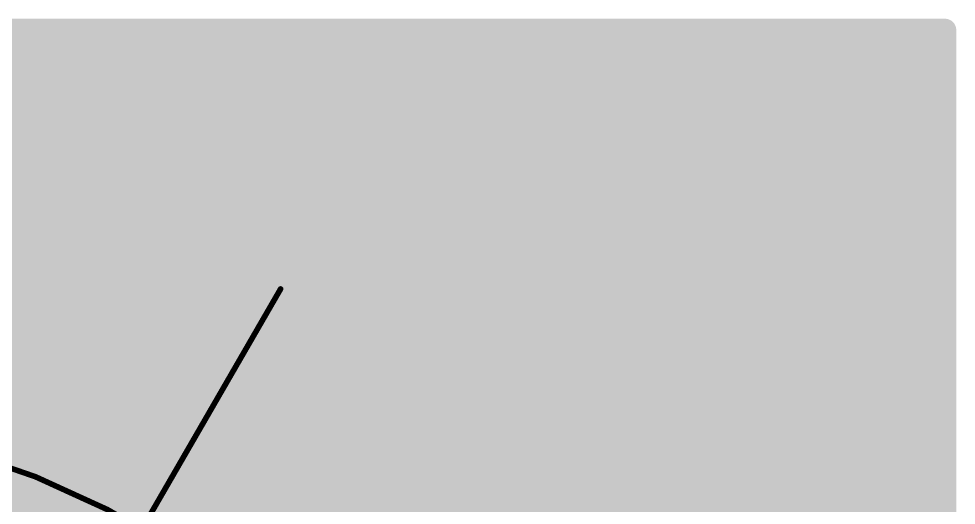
# Model space of a CAD drawing. Extents: x -119 to 11, y -11 to 11.
# Drawn here: x 2.64 to 11.1, y 6.71 to 11.1 of the extents above; entities that cross this region are included whole.
import ezdxf

# ---------------------------------------------------------------- set-up
doc = ezdxf.new("R2010")
doc.units = 0
for name, color, linetype in [('20', 53, 'CONTINUOUS'), ('29', 40, 'CONTINUOUS'), ('47', 4, 'CONTINUOUS')]:
    doc.layers.add(name, color=color, linetype=linetype)

msp = doc.modelspace()

# ---------------------------------------------------------------- linework, layer by layer
at = {"layer": '20', "const_width": 0.2032}
msp.add_lwpolyline([(0, -10, 1), (0, 10, 1), (0, -10)], format="xyb", dxfattribs=at)
at = {"layer": '29', "const_width": 0.2032}
for points in [[(0, 11), (11, 11)], [(11, 11), (11, 0)], [(0, 10.9728), (11, 10.9728)], [(0, 10.7696), (11, 10.7696)], [(0, 10.5664), (11, 10.5664)], [(0, 10.3632), (11, 10.3632)], [(0, 10.16), (11, 10.16)], [(0, 9.9568), (11, 9.9568)], [(0, 9.7536), (11, 9.7536)], [(0, 9.5504), (11, 9.5504)], [(0, 9.3472), (11, 9.3472)], [(0, 9.144), (11, 9.144)], [(0, 8.9408), (11, 8.9408)], [(0, 8.7376), (11, 8.7376)], [(0, 8.5344), (11, 8.5344)], [(0, 8.3312), (11, 8.3312)], [(0.4651, 8.128), (11, 8.128)], [(1.2092, 7.9248), (11, 7.9248)], [(1.523, 7.7216), (11, 7.7216)], [(1.777, 7.5184), (11, 7.5184)], [(2.031, 7.3152), (11, 7.3152)], [(2.285, 7.112), (11, 7.112)], [(2.9, 6.1), (2.3, 7.1)], [(2.4147, 6.9088), (11, 6.9088)], [(2.5366, 6.7056), (11, 6.7056)]]:
    msp.add_lwpolyline(points, dxfattribs=at)
at = {"layer": '29'}
for points, const_width in [([(11.0508, 11, 1), (10.9492, 11)], 0.1016), ([(11, 10.9492, 1), (11, 11.0508)], 0.1016), ([(11, 10.922, 1), (11, 11.0236)], 0.1016), ([(11, 10.7188, 1), (11, 10.8204)], 0.1016), ([(11, 10.5156, 1), (11, 10.6172)], 0.1016), ([(11, 10.3124, 1), (11, 10.414)], 0.1016), ([(11, 10.1092, 1), (11, 10.2108)], 0.1016), ([(11, 9.906, 1), (11, 10.0076)], 0.1016), ([(11, 9.7028, 1), (11, 9.8044)], 0.1016), ([(11, 9.4996, 1), (11, 9.6012)], 0.1016), ([(11, 9.2964, 1), (11, 9.398)], 0.1016), ([(11, 9.0932, 1), (11, 9.1948)], 0.1016), ([(11, 8.89, 1), (11, 8.9916)], 0.1016), ([(11, 8.6868, 1), (11, 8.7884)], 0.1016), ([(11, 8.4836, 1), (11, 8.5852)], 0.1016), ([(11, 8.2804, 1), (11, 8.382)], 0.1016), ([(11, 8.0772, 1), (11, 8.1788)], 0.1016), ([(2.92, 5.06, 1.0308), (-2.93, 5.05)], 0.2032), ([(11, 7.874, 1), (11, 7.9756)], 0.1016), ([(11, 7.6708, 1), (11, 7.7724)], 0.1016), ([(11, 7.4676, 1), (11, 7.5692)], 0.1016), ([(11, 7.2644, 1), (11, 7.366)], 0.1016), ([(11, 7.0612, 1), (11, 7.1628)], 0.1016), ([(11, 6.858, 1), (11, 6.9596)], 0.1016), ([(11, 6.6548, 1), (11, 6.7564)], 0.1016)]:
    msp.add_lwpolyline(points, format="xyb", dxfattribs=dict(at, const_width=const_width))
at = {"layer": '47', "const_width": 0.0508}
msp.add_lwpolyline([(0, 0), (5, 8.66)], dxfattribs=at)
at = {"layer": '47'}
for points, const_width in [([(5.011, 8.6536, 1), (4.989, 8.6664)], 0.0254), ([(0, -7.5, 1), (0, 7.5, 1), (0, -7.5)], 0.0508)]:
    msp.add_lwpolyline(points, format="xyb", dxfattribs=dict(at, const_width=const_width))

doc.saveas('drawing.dxf')
